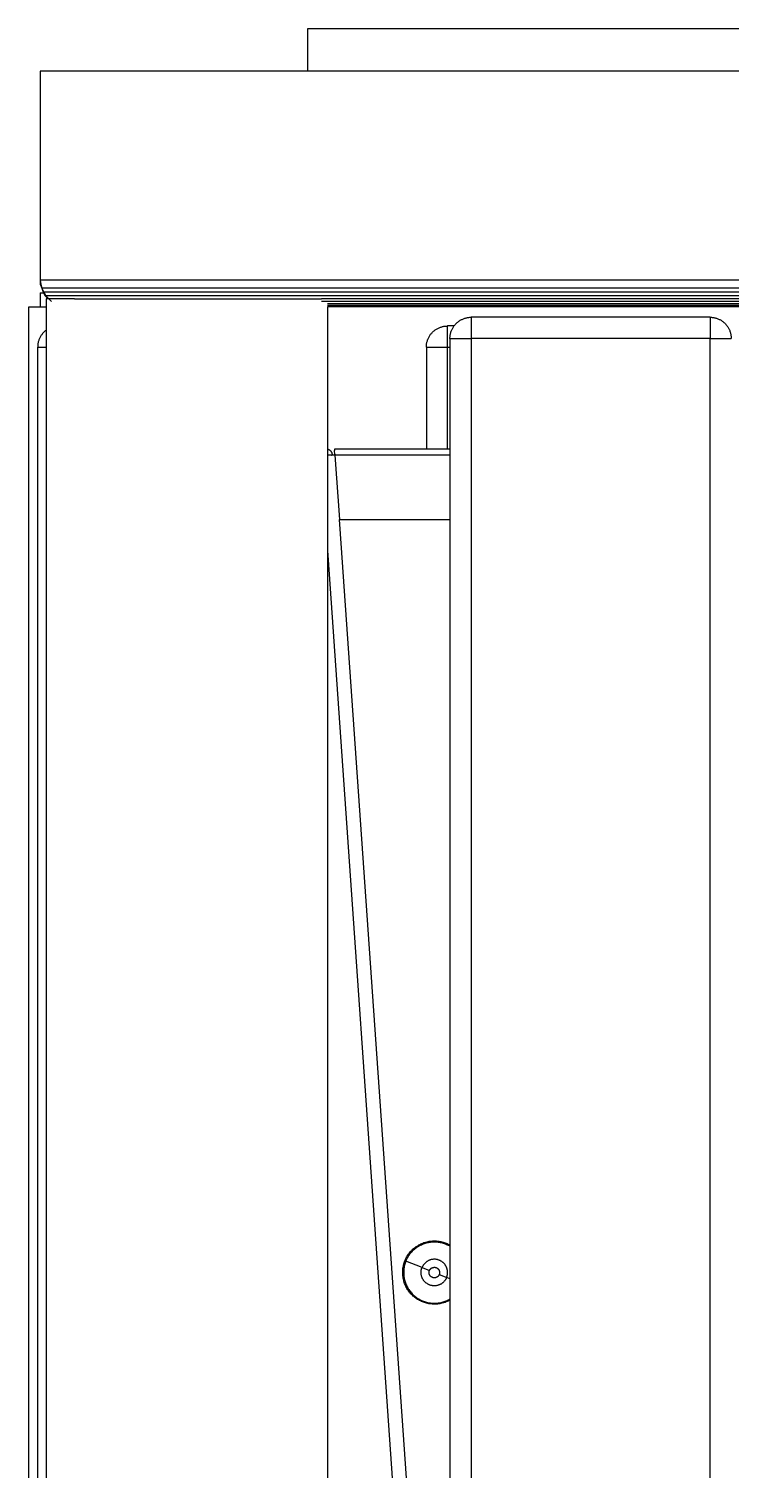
# Model space of a CAD drawing. Header units: millimetres. Extents: x -1283 to 2747, y -259 to 2557.
# Drawn here: x -409 to -309.1, y 1896 to 2100.9 of the extents above; entities that cross this region are included whole.
import ezdxf

# ---------------------------------------------------------------- set-up
doc = ezdxf.new("R2010")
doc.units = ezdxf.units.MM
doc.header["$MEASUREMENT"] = 0
doc.layers.add('Utwórz2D linie widoczne', color=7, linetype='Continuous', true_color=0x000000)

msp = doc.modelspace()

# ---------------------------------------------------------------- linework, layer by layer
at = {"layer": 'Utwórz2D linie widoczne'}
for p, q in [((-65.41, 2100.89), (-369.41, 2100.89)), ((-369.41, 2100.89), (-369.41, 2094.89)), ((-27.41, 2094.89), (-407.41, 2094.89)), ((-407.41, 2094.89), (-407.41, 2065.18)), ((-27.41, 2065.18), (-407.41, 2065.18)), ((-407.41, 2065.18), (-407.31, 2064.59)), ((-407.41, 2065.18), (-407.41, 2064.59)), ((-407.41, 2064.59), (-407.21, 2064.01)), ((-407.31, 2064.59), (-407.21, 2064.01)), ((-27.61, 2064.01), (-407.21, 2064.01)), ((-407.21, 2064.01), (-406.91, 2063.46)), ((-407.21, 2064.01), (-407.01, 2063.46)), ((-407.01, 2063.46), (-406.91, 2063.46)), ((-407.01, 2063.46), (-406.71, 2062.95)), ((-27.81, 2063.46), (-406.91, 2063.46)), ((-406.91, 2063.46), (-406.61, 2062.95)), ((-409.04, 1281.38), (-409.04, 2061.38)), ((-409.04, 2061.38), (-406.56, 2061.38)), ((-407.41, 2063.38), (-407.41, 2061.38)), ((-407.41, 2063.38), (-406.97, 2063.38)), ((-406.71, 2062.95), (-406.61, 2062.95)), ((-406.71, 2062.95), (-406.31, 2062.5)), ((-28.11, 2062.95), (-406.61, 2062.95)), ((-406.61, 2062.95), (-406.21, 2062.5)), ((-406.56, 2062.5), (-406.56, 1282.5)), ((-402.56, 2062.5), (-406.56, 2062.5)), ((-405.41, 2062.5), (-406.21, 2062.5)), ((-406.21, 2062.5), (-405.81, 2062.11)), ((-402.56, 2062.5), (-370.56, 2062.5)), ((-370.56, 2062.5), (-367.41, 2062.5)), ((-66.26, 2062.5), (-367.41, 2062.5)), ((-65.91, 2062.11), (-367.41, 2062.11)), ((-66.26, 2061.8), (-366.56, 2061.8)), ((-66.55, 2061.57), (-366.56, 2061.57)), ((-66.55, 2061.43), (-366.56, 2061.43)), ((-66.55, 2061.38), (-366.56, 2061.38)), ((-366.56, 2061.38), (-366.56, 1341.72)), ((-347.94, 2059.27), (-347.86, 2059.33)), ((-347.86, 2059.33), (-347.77, 2059.39)), ((-347.77, 2059.39), (-347.69, 2059.45)), ((-347.69, 2059.45), (-347.6, 2059.5)), ((-347.6, 2059.5), (-347.51, 2059.55)), ((-347.51, 2059.55), (-347.42, 2059.59)), ((-347.42, 2059.59), (-347.32, 2059.63)), ((-347.32, 2059.63), (-347.23, 2059.67)), ((-347.23, 2059.67), (-347.13, 2059.71)), ((-347.13, 2059.71), (-347.04, 2059.74)), ((-347.04, 2059.74), (-346.94, 2059.77)), ((-346.94, 2059.77), (-346.84, 2059.8)), ((-346.84, 2059.8), (-346.74, 2059.82)), ((-346.74, 2059.82), (-346.64, 2059.84)), ((-346.64, 2059.84), (-346.54, 2059.86)), ((-346.54, 2059.86), (-346.44, 2059.87)), ((-346.44, 2059.87), (-346.33, 2059.88)), ((-346.33, 2059.88), (-346.23, 2059.88)), ((-346.23, 2059.88), (-346.13, 2059.88)), ((-312.13, 2059.88), (-346.13, 2059.88)), ((-346.13, 2059.88), (-346.13, 2056.88)), ((-346.13, 2059.88), (-346.13, 2059.88)), ((-312.13, 2059.88), (-312.03, 2059.88)), ((-312.13, 2059.88), (-312.13, 2056.88)), ((-312.13, 2059.88), (-312.13, 2059.88)), ((-312.03, 2059.88), (-311.92, 2059.88)), ((-311.92, 2059.88), (-311.82, 2059.87)), ((-311.82, 2059.87), (-311.72, 2059.86)), ((-311.72, 2059.86), (-311.62, 2059.84)), ((-311.62, 2059.84), (-311.52, 2059.82)), ((-311.52, 2059.82), (-311.42, 2059.8)), ((-311.42, 2059.8), (-311.32, 2059.77)), ((-311.32, 2059.77), (-311.22, 2059.74)), ((-311.22, 2059.74), (-311.12, 2059.71)), ((-311.12, 2059.71), (-311.03, 2059.67)), ((-311.03, 2059.67), (-310.93, 2059.63)), ((-310.93, 2059.63), (-310.84, 2059.59)), ((-310.84, 2059.59), (-310.75, 2059.55)), ((-310.75, 2059.55), (-310.66, 2059.5)), ((-310.66, 2059.5), (-310.57, 2059.45)), ((-310.57, 2059.45), (-310.48, 2059.39)), ((-310.48, 2059.39), (-310.4, 2059.33)), ((-310.4, 2059.33), (-310.32, 2059.27)), ((-407.27, 2057.32), (-407.33, 2057.23)), ((-407.21, 2057.4), (-407.27, 2057.32)), ((-407.15, 2057.49), (-407.21, 2057.4)), ((-407.09, 2057.57), (-407.15, 2057.49)), ((-407.02, 2057.65), (-407.09, 2057.57)), ((-406.95, 2057.72), (-407.02, 2057.65)), ((-406.87, 2057.8), (-406.95, 2057.72)), ((-406.8, 2057.87), (-406.87, 2057.8)), ((-406.72, 2057.94), (-406.8, 2057.87)), ((-406.64, 2058), (-406.72, 2057.94)), ((-406.56, 2058.07), (-406.64, 2058)), ((-352.05, 2057.2), (-352, 2057.29)), ((-352, 2057.29), (-351.94, 2057.38)), ((-351.94, 2057.38), (-351.88, 2057.46)), ((-351.88, 2057.46), (-351.82, 2057.54)), ((-351.82, 2057.54), (-351.75, 2057.62)), ((-351.75, 2057.62), (-351.68, 2057.69)), ((-351.68, 2057.69), (-351.61, 2057.77)), ((-351.61, 2057.77), (-351.54, 2057.84)), ((-351.54, 2057.84), (-351.46, 2057.91)), ((-351.46, 2057.91), (-351.38, 2057.97)), ((-351.38, 2057.97), (-351.3, 2058.04)), ((-351.3, 2058.04), (-351.22, 2058.1)), ((-351.22, 2058.1), (-351.14, 2058.15)), ((-351.14, 2058.15), (-351.05, 2058.21)), ((-351.05, 2058.21), (-350.96, 2058.26)), ((-350.96, 2058.26), (-350.87, 2058.31)), ((-350.87, 2058.31), (-350.78, 2058.35)), ((-350.78, 2058.35), (-350.69, 2058.4)), ((-350.69, 2058.4), (-350.59, 2058.44)), ((-350.59, 2058.44), (-350.5, 2058.47)), ((-350.5, 2058.47), (-350.4, 2058.5)), ((-350.4, 2058.5), (-350.3, 2058.53)), ((-350.3, 2058.53), (-350.2, 2058.56)), ((-350.2, 2058.56), (-350.1, 2058.58)), ((-350.1, 2058.58), (-350, 2058.6)), ((-350, 2058.6), (-349.9, 2058.62)), ((-349.9, 2058.62), (-349.8, 2058.63)), ((-349.8, 2058.63), (-349.7, 2058.64)), ((-349.7, 2058.64), (-349.59, 2058.64)), ((-349.59, 2058.64), (-349.49, 2058.65)), ((-348.56, 2058.65), (-349.49, 2058.65)), ((-349.49, 2055.65), (-349.49, 2058.65)), ((-349.11, 2057.19), (-349.1, 2057.29)), ((-349.1, 2057.29), (-349.09, 2057.39)), ((-349.09, 2057.39), (-349.07, 2057.49)), ((-349.07, 2057.49), (-349.04, 2057.59)), ((-349.04, 2057.59), (-349.02, 2057.69)), ((-349.02, 2057.69), (-348.99, 2057.79)), ((-348.99, 2057.79), (-348.96, 2057.89)), ((-348.96, 2057.89), (-348.92, 2057.98)), ((-348.92, 2057.98), (-348.88, 2058.08)), ((-348.88, 2058.08), (-348.84, 2058.17)), ((-348.84, 2058.17), (-348.79, 2058.26)), ((-348.79, 2058.26), (-348.74, 2058.35)), ((-348.74, 2058.35), (-348.69, 2058.44)), ((-348.69, 2058.44), (-348.64, 2058.53)), ((-348.64, 2058.53), (-348.58, 2058.61)), ((-348.58, 2058.61), (-348.52, 2058.7)), ((-348.52, 2058.7), (-348.46, 2058.78)), ((-348.46, 2058.78), (-348.39, 2058.85)), ((-348.39, 2058.85), (-348.32, 2058.93)), ((-348.32, 2058.93), (-348.25, 2059)), ((-348.25, 2059), (-348.18, 2059.08)), ((-348.18, 2059.08), (-348.1, 2059.14)), ((-348.1, 2059.14), (-348.02, 2059.21)), ((-348.02, 2059.21), (-347.94, 2059.27)), ((-310.32, 2059.27), (-310.24, 2059.21)), ((-310.24, 2059.21), (-310.16, 2059.14)), ((-310.16, 2059.14), (-310.08, 2059.08)), ((-310.08, 2059.08), (-310.01, 2059)), ((-310.01, 2059), (-309.94, 2058.93)), ((-309.94, 2058.93), (-309.87, 2058.85)), ((-309.87, 2058.85), (-309.8, 2058.78)), ((-309.8, 2058.78), (-309.74, 2058.7)), ((-309.74, 2058.7), (-309.68, 2058.61)), ((-309.68, 2058.61), (-309.62, 2058.53)), ((-309.62, 2058.53), (-309.57, 2058.44)), ((-309.57, 2058.44), (-309.51, 2058.35)), ((-309.51, 2058.35), (-309.47, 2058.26)), ((-309.47, 2058.26), (-309.42, 2058.17)), ((-309.42, 2058.17), (-309.38, 2058.08)), ((-309.38, 2058.08), (-309.34, 2057.98)), ((-309.34, 2057.98), (-309.3, 2057.89)), ((-309.3, 2057.89), (-309.27, 2057.79)), ((-309.27, 2057.79), (-309.24, 2057.69)), ((-309.24, 2057.69), (-309.21, 2057.59)), ((-309.21, 2057.59), (-309.19, 2057.49)), ((-309.19, 2057.49), (-309.17, 2057.39)), ((-309.17, 2057.39), (-309.16, 2057.29)), ((-309.16, 2057.29), (-309.15, 2057.19)), ((-407.77, 2055.96), (-407.78, 2055.85)), ((-407.78, 2055.85), (-407.78, 2055.75)), ((-407.78, 2055.75), (-407.78, 2055.65)), ((-407.78, 1346.65), (-407.78, 2055.65)), ((-407.78, 2055.65), (-406.56, 2055.65)), ((-407.78, 2055.65), (-407.78, 2055.65)), ((-407.75, 2056.06), (-407.77, 2055.96)), ((-407.74, 2056.16), (-407.75, 2056.06)), ((-407.72, 2056.27), (-407.74, 2056.16)), ((-407.69, 2056.37), (-407.72, 2056.27)), ((-407.67, 2056.47), (-407.69, 2056.37)), ((-407.64, 2056.57), (-407.67, 2056.47)), ((-407.6, 2056.67), (-407.64, 2056.57)), ((-407.57, 2056.76), (-407.6, 2056.67)), ((-407.53, 2056.86), (-407.57, 2056.76)), ((-407.48, 2056.96), (-407.53, 2056.86)), ((-407.43, 2057.05), (-407.48, 2056.96)), ((-407.38, 2057.14), (-407.43, 2057.05)), ((-407.33, 2057.23), (-407.38, 2057.14)), ((-352.49, 2055.75), (-352.48, 2055.85)), ((-352.49, 2055.65), (-352.49, 2055.75)), ((-352.49, 2055.65), (-352.49, 2041.15)), ((-352.49, 2055.65), (-349.49, 2055.65)), ((-352.49, 2055.65), (-352.49, 2055.65)), ((-352.48, 2055.95), (-352.46, 2056.05)), ((-352.48, 2055.85), (-352.48, 2055.95)), ((-352.46, 2056.05), (-352.45, 2056.16)), ((-352.45, 2056.16), (-352.43, 2056.26)), ((-352.43, 2056.26), (-352.41, 2056.36)), ((-352.41, 2056.36), (-352.38, 2056.45)), ((-352.38, 2056.45), (-352.35, 2056.55)), ((-352.35, 2056.55), (-352.32, 2056.65)), ((-352.32, 2056.65), (-352.28, 2056.75)), ((-352.28, 2056.75), (-352.24, 2056.84)), ((-352.24, 2056.84), (-352.2, 2056.93)), ((-352.2, 2056.93), (-352.15, 2057.03)), ((-352.15, 2057.03), (-352.11, 2057.12)), ((-352.11, 2057.12), (-352.05, 2057.2)), ((-349.49, 2041.15), (-349.49, 2055.65)), ((-349.49, 2055.65), (-349.13, 2055.65)), ((-349.13, 2056.99), (-349.12, 2057.09)), ((-349.13, 2056.88), (-349.13, 2056.99)), ((-349.13, 2056.88), (-349.13, 1347.88)), ((-349.13, 2056.88), (-346.13, 2056.88)), ((-349.13, 2056.88), (-349.13, 2056.88)), ((-349.12, 2057.09), (-349.11, 2057.19)), ((-312.13, 2056.88), (-346.13, 2056.88)), ((-346.13, 2056.88), (-346.13, 1347.88)), ((-312.13, 1347.88), (-312.13, 2056.88)), ((-312.13, 2056.88), (-309.13, 2056.88)), ((-309.15, 2057.19), (-309.14, 2057.09)), ((-309.14, 2057.09), (-309.13, 2056.99)), ((-309.13, 2056.99), (-309.13, 2056.88)), ((-366.56, 2041.16), (-366.53, 2041.15)), ((-366.53, 2041.15), (-366.5, 2041.14)), ((-366.5, 2041.14), (-366.47, 2041.13)), ((-366.47, 2041.13), (-366.45, 2041.12)), ((-366.45, 2041.12), (-366.42, 2041.11)), ((-366.42, 2041.11), (-366.39, 2041.1)), ((-366.39, 2041.1), (-366.37, 2041.09)), ((-366.37, 2041.09), (-366.34, 2041.07)), ((-366.34, 2041.07), (-366.31, 2041.06)), ((-366.31, 2041.06), (-366.29, 2041.04)), ((-366.29, 2041.04), (-366.27, 2041.03)), ((-366.27, 2041.03), (-366.24, 2041.01)), ((-366.24, 2041.01), (-366.22, 2040.99)), ((-366.22, 2040.99), (-366.2, 2040.97)), ((-366.2, 2040.97), (-366.18, 2040.95)), ((-366.18, 2040.95), (-366.15, 2040.93)), ((-366.15, 2040.93), (-366.13, 2040.91)), ((-366.13, 2040.91), (-366.11, 2040.89)), ((-366.11, 2040.89), (-366.1, 2040.87)), ((-349.13, 2041.15), (-365.56, 2041.15)), ((-365.56, 2041.14), (-365.56, 2041.14)), ((-365.56, 2041.14), (-365.56, 2041.14)), ((-365.56, 2041.12), (-365.56, 2041.14)), ((-365.56, 2041.14), (-365.56, 2041.14)), ((-365.56, 2041.14), (-365.56, 2041.14)), ((-365.56, 2041.12), (-365.56, 2041.11)), ((-365.56, 2041.11), (-365.55, 2041.1)), ((-365.56, 2041.11), (-365.56, 2041.11)), ((-365.55, 2041.09), (-365.55, 2041.1)), ((-365.55, 2041.09), (-365.55, 2041.08)), ((-365.55, 2041.07), (-365.55, 2041.08)), ((-365.55, 2041.07), (-365.55, 2041)), ((-365.55, 2040.99), (-365.55, 2041)), ((-365.55, 2040.99), (-365.55, 2040.98)), ((-365.55, 2040.97), (-365.55, 2040.98)), ((-365.55, 2040.97), (-365.54, 2040.95)), ((-365.54, 2040.94), (-365.54, 2040.95)), ((-365.54, 2040.94), (-365.54, 2040.93)), ((-365.54, 2040.9), (-365.54, 2040.93)), ((-365.54, 2040.9), (-365.54, 2040.9)), ((-365.51, 2040.41), (-365.54, 2040.9)), ((-366.56, 2040.34), (-365.91, 2040.39)), ((-365.5, 2040.3), (-366.56, 2040.27)), ((-366.1, 2040.87), (-366.08, 2040.85)), ((-366.08, 2040.85), (-366.06, 2040.82)), ((-366.06, 2040.82), (-366.04, 2040.8)), ((-366.04, 2040.8), (-366.03, 2040.77)), ((-366.03, 2040.77), (-366.01, 2040.75)), ((-366.01, 2040.75), (-366, 2040.72)), ((-366, 2040.72), (-365.99, 2040.7)), ((-365.99, 2040.7), (-365.98, 2040.67)), ((-365.99, 2040.3), (-365.93, 2040.3)), ((-365.98, 2040.67), (-365.96, 2040.64)), ((-365.96, 2040.64), (-365.95, 2040.62)), ((-365.95, 2040.62), (-365.94, 2040.59)), ((-365.94, 2040.59), (-365.94, 2040.56)), ((-365.94, 2040.56), (-365.93, 2040.53)), ((-365.93, 2040.53), (-365.92, 2040.51)), ((-365.5, 2040.3), (-365.93, 2040.3)), ((-365.92, 2040.51), (-365.92, 2040.48)), ((-365.92, 2040.48), (-365.91, 2040.45)), ((-365.91, 2040.45), (-365.91, 2040.42)), ((-365.91, 2040.42), (-365.91, 2040.39)), ((-365.9, 2040.3), (-365.91, 2040.39)), ((-365.51, 2040.41), (-365.5, 2040.35)), ((-365.5, 2040.35), (-365.5, 2040.3)), ((-365.5, 2040.35), (-365.5, 2040.35)), ((-349.13, 2040.3), (-365.5, 2040.3)), ((-365.5, 2040.3), (-364.86, 2031.15)), ((-364.86, 2031.15), (-349.13, 2031.15)), ((-349.13, 1806.2), (-364.86, 2031.15)), ((-366.56, 2026.74), (-349.13, 1777.53)), ((-353.27, 1928.15), (-353.13, 1928.21)), ((-353.13, 1928.21), (-352.99, 1928.27)), ((-352.99, 1928.27), (-352.85, 1928.33)), ((-352.91, 1928.16), (-352.77, 1928.21)), ((-352.85, 1928.33), (-352.7, 1928.37)), ((-352.77, 1928.21), (-352.62, 1928.26)), ((-352.7, 1928.37), (-352.55, 1928.42)), ((-352.62, 1928.26), (-352.48, 1928.3)), ((-352.55, 1928.42), (-352.4, 1928.46)), ((-352.48, 1928.3), (-352.33, 1928.33)), ((-352.4, 1928.46), (-352.25, 1928.49)), ((-352.33, 1928.33), (-352.18, 1928.36)), ((-352.25, 1928.49), (-352.1, 1928.52)), ((-352.18, 1928.36), (-352.03, 1928.39)), ((-352.1, 1928.52), (-351.95, 1928.54)), ((-352.03, 1928.39), (-351.88, 1928.41)), ((-351.95, 1928.54), (-351.8, 1928.56)), ((-351.88, 1928.41), (-351.73, 1928.43)), ((-351.8, 1928.56), (-351.64, 1928.57)), ((-351.73, 1928.43), (-351.58, 1928.44)), ((-351.64, 1928.57), (-351.49, 1928.58)), ((-351.58, 1928.44), (-351.43, 1928.44)), ((-351.49, 1928.58), (-351.34, 1928.58)), ((-351.43, 1928.44), (-351.28, 1928.44)), ((-351.34, 1928.58), (-351.18, 1928.58)), ((-351.28, 1928.44), (-351.13, 1928.44)), ((-351.18, 1928.58), (-351.03, 1928.57)), ((-351.13, 1928.44), (-350.98, 1928.43)), ((-351.03, 1928.57), (-350.88, 1928.55)), ((-350.98, 1928.43), (-350.83, 1928.41)), ((-350.88, 1928.55), (-350.72, 1928.53)), ((-350.83, 1928.41), (-350.68, 1928.39)), ((-350.72, 1928.53), (-350.57, 1928.51)), ((-350.68, 1928.39), (-350.53, 1928.36)), ((-350.57, 1928.51), (-350.42, 1928.48)), ((-350.53, 1928.36), (-350.39, 1928.33)), ((-350.42, 1928.48), (-350.27, 1928.45)), ((-350.39, 1928.33), (-350.24, 1928.3)), ((-350.27, 1928.45), (-350.12, 1928.41)), ((-350.24, 1928.3), (-350.09, 1928.26)), ((-350.12, 1928.41), (-349.97, 1928.36)), ((-350.09, 1928.26), (-349.95, 1928.21)), ((-349.97, 1928.36), (-349.83, 1928.31)), ((-349.95, 1928.21), (-349.81, 1928.16)), ((-349.83, 1928.31), (-349.68, 1928.26)), ((-349.68, 1928.26), (-349.54, 1928.2)), ((-349.54, 1928.2), (-349.4, 1928.13)), ((-355.42, 1926.02), (-355.35, 1926.16)), ((-355.35, 1926.16), (-355.27, 1926.29)), ((-355.27, 1926.29), (-355.2, 1926.43)), ((-355.22, 1926.1), (-355.15, 1926.23)), ((-355.2, 1926.43), (-355.11, 1926.56)), ((-355.15, 1926.23), (-355.08, 1926.36)), ((-355.11, 1926.56), (-355.03, 1926.68)), ((-355.08, 1926.36), (-354.99, 1926.49)), ((-355.03, 1926.68), (-354.94, 1926.81)), ((-354.99, 1926.49), (-354.91, 1926.61)), ((-354.94, 1926.81), (-354.84, 1926.93)), ((-354.91, 1926.61), (-354.82, 1926.74)), ((-354.84, 1926.93), (-354.74, 1927.05)), ((-354.82, 1926.74), (-354.73, 1926.85)), ((-354.74, 1927.05), (-354.64, 1927.16)), ((-354.73, 1926.85), (-354.63, 1926.97)), ((-354.64, 1927.16), (-354.53, 1927.27)), ((-354.63, 1926.97), (-354.53, 1927.08)), ((-354.53, 1927.27), (-354.42, 1927.38)), ((-354.53, 1927.08), (-354.42, 1927.19)), ((-354.42, 1927.38), (-354.3, 1927.48)), ((-354.42, 1927.19), (-354.31, 1927.29)), ((-354.31, 1927.29), (-354.2, 1927.39)), ((-354.3, 1927.48), (-354.19, 1927.58)), ((-354.2, 1927.39), (-354.08, 1927.49)), ((-354.19, 1927.58), (-354.06, 1927.67)), ((-354.08, 1927.49), (-353.96, 1927.58)), ((-354.06, 1927.67), (-353.94, 1927.76)), ((-353.96, 1927.58), (-353.84, 1927.67)), ((-353.94, 1927.76), (-353.81, 1927.85)), ((-353.84, 1927.67), (-353.71, 1927.75)), ((-353.81, 1927.85), (-353.68, 1927.93)), ((-353.71, 1927.75), (-353.59, 1927.83)), ((-353.68, 1927.93), (-353.55, 1928.01)), ((-353.59, 1927.83), (-353.45, 1927.91)), ((-353.55, 1928.01), (-353.41, 1928.08)), ((-353.45, 1927.91), (-353.32, 1927.98)), ((-353.41, 1928.08), (-353.27, 1928.15)), ((-353.32, 1927.98), (-353.19, 1928.04)), ((-353.19, 1928.04), (-353.05, 1928.1)), ((-353.05, 1928.1), (-352.91, 1928.16)), ((-349.81, 1928.16), (-349.67, 1928.1)), ((-349.67, 1928.1), (-349.53, 1928.04)), ((-349.53, 1928.04), (-349.39, 1927.98)), ((-349.4, 1928.13), (-349.26, 1928.06)), ((-349.39, 1927.98), (-349.26, 1927.91)), ((-349.26, 1928.06), (-349.13, 1927.99)), ((-349.26, 1927.91), (-349.13, 1927.83)), ((-355.86, 1924.22), (-355.85, 1924.37)), ((-355.86, 1924.06), (-355.86, 1924.22)), ((-355.85, 1924.37), (-355.83, 1924.53)), ((-355.83, 1924.53), (-355.82, 1924.68)), ((-355.82, 1924.68), (-355.79, 1924.84)), ((-355.79, 1924.84), (-355.76, 1924.99)), ((-355.76, 1924.99), (-355.73, 1925.14)), ((-355.73, 1925.14), (-355.69, 1925.3)), ((-355.71, 1924.37), (-355.72, 1924.22)), ((-355.72, 1924.22), (-355.72, 1924.07)), ((-355.7, 1924.52), (-355.71, 1924.37)), ((-355.68, 1924.67), (-355.7, 1924.52)), ((-355.69, 1925.3), (-355.65, 1925.44)), ((-355.66, 1924.82), (-355.68, 1924.67)), ((-355.63, 1924.97), (-355.66, 1924.82)), ((-355.65, 1925.44), (-355.6, 1925.59)), ((-355.6, 1925.12), (-355.63, 1924.97)), ((-355.6, 1925.59), (-355.54, 1925.74)), ((-355.56, 1925.26), (-355.6, 1925.12)), ((-355.51, 1925.41), (-355.56, 1925.26)), ((-355.54, 1925.74), (-355.48, 1925.88)), ((-355.54, 1925.74), (-355.41, 1925.69)), ((-355.54, 1925.74), (-355.54, 1925.74)), ((-355.47, 1925.55), (-355.51, 1925.41)), ((-355.48, 1925.88), (-355.42, 1926.02)), ((-355.41, 1925.69), (-355.47, 1925.55)), ((-355.41, 1925.69), (-355.35, 1925.83)), ((-353.11, 1924.78), (-355.41, 1925.69)), ((-355.35, 1925.83), (-355.29, 1925.97)), ((-355.29, 1925.97), (-355.22, 1926.1)), ((-353.24, 1924.26), (-353.23, 1924.33)), ((-353.24, 1924.2), (-353.24, 1924.26)), ((-353.24, 1924.13), (-353.24, 1924.2)), ((-353.24, 1924.07), (-353.24, 1924.13)), ((-353.23, 1924.33), (-353.22, 1924.4)), ((-353.22, 1924.4), (-353.21, 1924.46)), ((-353.21, 1924.46), (-353.19, 1924.52)), ((-353.19, 1924.52), (-353.17, 1924.59)), ((-353.17, 1924.59), (-353.16, 1924.65)), ((-353.16, 1924.65), (-353.13, 1924.71)), ((-353.13, 1924.71), (-353.11, 1924.78)), ((-353.09, 1924.84), (-353.11, 1924.78)), ((-353.11, 1924.78), (-352.05, 1924.36)), ((-353.06, 1924.9), (-353.09, 1924.84)), ((-353.03, 1924.95), (-353.06, 1924.9)), ((-353, 1925.01), (-353.03, 1924.95)), ((-352.96, 1925.07), (-353, 1925.01)), ((-352.93, 1925.12), (-352.96, 1925.07)), ((-352.89, 1925.18), (-352.93, 1925.12)), ((-352.85, 1925.23), (-352.89, 1925.18)), ((-352.81, 1925.28), (-352.85, 1925.23)), ((-352.77, 1925.33), (-352.81, 1925.28)), ((-352.72, 1925.38), (-352.77, 1925.33)), ((-352.68, 1925.43), (-352.72, 1925.38)), ((-352.63, 1925.47), (-352.68, 1925.43)), ((-352.58, 1925.52), (-352.63, 1925.47)), ((-352.53, 1925.56), (-352.58, 1925.52)), ((-352.48, 1925.6), (-352.53, 1925.56)), ((-352.42, 1925.64), (-352.48, 1925.6)), ((-352.37, 1925.67), (-352.42, 1925.64)), ((-352.31, 1925.71), (-352.37, 1925.67)), ((-352.25, 1925.74), (-352.31, 1925.71)), ((-352.2, 1925.77), (-352.25, 1925.74)), ((-352.14, 1925.8), (-352.2, 1925.77)), ((-352.08, 1925.82), (-352.14, 1925.8)), ((-352.11, 1924.13), (-352.1, 1924.15)), ((-352.11, 1924.1), (-352.11, 1924.13)), ((-352.11, 1924.07), (-352.11, 1924.1)), ((-352.11, 1924.05), (-352.11, 1924.07)), ((-352.1, 1924.2), (-352.09, 1924.23)), ((-352.1, 1924.18), (-352.1, 1924.2)), ((-352.1, 1924.15), (-352.1, 1924.18)), ((-352.09, 1924.26), (-352.08, 1924.28)), ((-352.09, 1924.23), (-352.09, 1924.26)), ((-352.01, 1925.85), (-352.08, 1925.82)), ((-352.08, 1924.28), (-352.07, 1924.31)), ((-352.07, 1924.31), (-352.06, 1924.33)), ((-352.06, 1924.33), (-352.05, 1924.36)), ((-352.05, 1924.36), (-352.04, 1924.38)), ((-352.04, 1924.38), (-352.03, 1924.4)), ((-352.03, 1924.4), (-352.02, 1924.43)), ((-352.02, 1924.43), (-352.01, 1924.45)), ((-351.95, 1925.87), (-352.01, 1925.85)), ((-352.01, 1924.45), (-352, 1924.47)), ((-352, 1924.47), (-351.98, 1924.49)), ((-351.98, 1924.49), (-351.97, 1924.52)), ((-351.97, 1924.52), (-351.95, 1924.54)), ((-351.89, 1925.89), (-351.95, 1925.87)), ((-351.95, 1924.54), (-351.93, 1924.56)), ((-351.93, 1924.56), (-351.92, 1924.58)), ((-351.92, 1924.58), (-351.9, 1924.6)), ((-351.9, 1924.6), (-351.88, 1924.62)), ((-351.83, 1925.91), (-351.89, 1925.89)), ((-351.88, 1924.62), (-351.86, 1924.63)), ((-351.86, 1924.63), (-351.84, 1924.65)), ((-351.84, 1924.65), (-351.82, 1924.67)), ((-351.76, 1925.92), (-351.83, 1925.91)), ((-351.82, 1924.67), (-351.8, 1924.68)), ((-351.8, 1924.68), (-351.78, 1924.7)), ((-351.78, 1924.7), (-351.76, 1924.71)), ((-351.7, 1925.94), (-351.76, 1925.92)), ((-351.76, 1924.71), (-351.74, 1924.73)), ((-351.74, 1924.73), (-351.71, 1924.74)), ((-351.71, 1924.74), (-351.69, 1924.75)), ((-351.63, 1925.95), (-351.7, 1925.94)), ((-351.69, 1924.75), (-351.67, 1924.76)), ((-351.67, 1924.76), (-351.64, 1924.77)), ((-351.64, 1924.77), (-351.62, 1924.78)), ((-351.57, 1925.95), (-351.63, 1925.95)), ((-351.62, 1924.78), (-351.59, 1924.79)), ((-351.59, 1924.79), (-351.57, 1924.8)), ((-351.5, 1925.96), (-351.57, 1925.95)), ((-351.57, 1924.8), (-351.54, 1924.81)), ((-351.54, 1924.81), (-351.52, 1924.81)), ((-351.52, 1924.81), (-351.49, 1924.82)), ((-351.43, 1925.96), (-351.5, 1925.96)), ((-351.49, 1924.82), (-351.47, 1924.82)), ((-351.47, 1924.82), (-351.44, 1924.82)), ((-351.44, 1924.82), (-351.41, 1924.83)), ((-351.37, 1925.97), (-351.43, 1925.96)), ((-351.41, 1924.83), (-351.39, 1924.83)), ((-351.39, 1924.83), (-351.36, 1924.83)), ((-351.3, 1925.97), (-351.37, 1925.97)), ((-351.36, 1924.83), (-351.34, 1924.83)), ((-351.34, 1924.83), (-351.31, 1924.83)), ((-351.31, 1924.83), (-351.28, 1924.83)), ((-351.24, 1925.96), (-351.3, 1925.97)), ((-351.28, 1924.83), (-351.26, 1924.82)), ((-351.26, 1924.82), (-351.23, 1924.82)), ((-351.17, 1925.96), (-351.24, 1925.96)), ((-351.23, 1924.82), (-351.21, 1924.81)), ((-351.21, 1924.81), (-351.18, 1924.81)), ((-351.18, 1924.81), (-351.16, 1924.8)), ((-351.11, 1925.95), (-351.17, 1925.96)), ((-351.16, 1924.8), (-351.13, 1924.79)), ((-351.13, 1924.79), (-351.11, 1924.79)), ((-351.04, 1925.94), (-351.11, 1925.95)), ((-351.11, 1924.79), (-351.08, 1924.78)), ((-351.08, 1924.78), (-351.06, 1924.77)), ((-351.06, 1924.77), (-351.03, 1924.76)), ((-350.98, 1925.93), (-351.04, 1925.94)), ((-351.03, 1924.76), (-351.01, 1924.74)), ((-351.01, 1924.74), (-350.99, 1924.73)), ((-350.99, 1924.73), (-350.96, 1924.72)), ((-350.91, 1925.91), (-350.98, 1925.93)), ((-350.96, 1924.72), (-350.94, 1924.7)), ((-350.94, 1924.7), (-350.92, 1924.69)), ((-350.92, 1924.69), (-350.9, 1924.67)), ((-350.85, 1925.9), (-350.91, 1925.91)), ((-350.9, 1924.67), (-350.88, 1924.66)), ((-350.88, 1924.66), (-350.86, 1924.64)), ((-350.86, 1924.64), (-350.84, 1924.62)), ((-350.79, 1925.88), (-350.85, 1925.9)), ((-350.84, 1924.62), (-350.82, 1924.6)), ((-350.82, 1924.6), (-350.8, 1924.58)), ((-350.8, 1924.58), (-350.79, 1924.56)), ((-350.72, 1925.86), (-350.79, 1925.88)), ((-350.79, 1924.56), (-350.77, 1924.54)), ((-350.77, 1924.54), (-350.75, 1924.52)), ((-350.75, 1924.52), (-350.74, 1924.5)), ((-350.74, 1924.5), (-350.72, 1924.48)), ((-350.66, 1925.83), (-350.72, 1925.86)), ((-350.72, 1924.48), (-350.71, 1924.46)), ((-350.71, 1924.46), (-350.7, 1924.44)), ((-350.7, 1924.44), (-350.69, 1924.41)), ((-350.69, 1924.41), (-350.67, 1924.39)), ((-350.67, 1924.39), (-350.66, 1924.36)), ((-350.6, 1925.81), (-350.66, 1925.83)), ((-350.66, 1924.36), (-350.65, 1924.34)), ((-350.65, 1924.34), (-350.65, 1924.32)), ((-350.65, 1924.32), (-350.64, 1924.29)), ((-350.64, 1924.29), (-350.63, 1924.27)), ((-350.63, 1924.27), (-350.62, 1924.24)), ((-350.62, 1924.24), (-350.62, 1924.21)), ((-350.62, 1924.21), (-350.62, 1924.19)), ((-350.62, 1924.19), (-350.61, 1924.16)), ((-350.61, 1924.16), (-350.61, 1924.14)), ((-350.61, 1924.14), (-350.61, 1924.11)), ((-350.61, 1924.11), (-350.61, 1924.08)), ((-350.61, 1924.08), (-350.61, 1924.06)), ((-350.54, 1925.78), (-350.6, 1925.81)), ((-350.48, 1925.75), (-350.54, 1925.78)), ((-350.42, 1925.72), (-350.48, 1925.75)), ((-350.37, 1925.69), (-350.42, 1925.72)), ((-350.31, 1925.65), (-350.37, 1925.69)), ((-350.26, 1925.61), (-350.31, 1925.65)), ((-350.2, 1925.57), (-350.26, 1925.61)), ((-350.15, 1925.53), (-350.2, 1925.57)), ((-350.1, 1925.49), (-350.15, 1925.53)), ((-350.05, 1925.44), (-350.1, 1925.49)), ((-350.01, 1925.4), (-350.05, 1925.44)), ((-349.96, 1925.35), (-350.01, 1925.4)), ((-349.92, 1925.3), (-349.96, 1925.35)), ((-349.88, 1925.25), (-349.92, 1925.3)), ((-349.84, 1925.2), (-349.88, 1925.25)), ((-349.8, 1925.14), (-349.84, 1925.2)), ((-349.76, 1925.09), (-349.8, 1925.14)), ((-349.73, 1925.03), (-349.76, 1925.09)), ((-349.7, 1924.98), (-349.73, 1925.03)), ((-349.67, 1924.92), (-349.7, 1924.98)), ((-349.64, 1924.86), (-349.67, 1924.92)), ((-349.61, 1924.8), (-349.64, 1924.86)), ((-349.59, 1924.74), (-349.61, 1924.8)), ((-349.57, 1924.67), (-349.59, 1924.74)), ((-349.55, 1924.61), (-349.57, 1924.67)), ((-349.53, 1924.55), (-349.55, 1924.61)), ((-349.51, 1924.48), (-349.53, 1924.55)), ((-349.5, 1924.42), (-349.51, 1924.48)), ((-349.49, 1924.35), (-349.5, 1924.42)), ((-349.48, 1924.29), (-349.49, 1924.35)), ((-349.48, 1924.22), (-349.48, 1924.29)), ((-349.47, 1924.16), (-349.48, 1924.22)), ((-349.47, 1924.09), (-349.47, 1924.16)), ((-349.47, 1924.02), (-349.47, 1924.09)), ((-355.85, 1923.9), (-355.86, 1924.06)), ((-355.85, 1923.75), (-355.85, 1923.9)), ((-355.83, 1923.59), (-355.85, 1923.75)), ((-355.81, 1923.44), (-355.83, 1923.59)), ((-355.79, 1923.28), (-355.81, 1923.44)), ((-355.76, 1923.13), (-355.79, 1923.28)), ((-355.72, 1922.98), (-355.76, 1923.13)), ((-355.72, 1924.07), (-355.72, 1923.92)), ((-355.72, 1923.92), (-355.71, 1923.77)), ((-355.68, 1922.83), (-355.72, 1922.98)), ((-355.71, 1923.77), (-355.7, 1923.62)), ((-355.7, 1923.62), (-355.68, 1923.47)), ((-355.68, 1923.47), (-355.65, 1923.32)), ((-355.63, 1922.68), (-355.68, 1922.83)), ((-355.65, 1923.32), (-355.63, 1923.17)), ((-355.63, 1923.17), (-355.59, 1923.03)), ((-355.58, 1922.53), (-355.63, 1922.68)), ((-355.59, 1923.03), (-355.55, 1922.88)), ((-355.53, 1922.38), (-355.58, 1922.53)), ((-355.55, 1922.88), (-355.51, 1922.74)), ((-355.46, 1922.24), (-355.53, 1922.38)), ((-355.51, 1922.74), (-355.46, 1922.6)), ((-355.46, 1922.6), (-355.41, 1922.46)), ((-355.4, 1922.1), (-355.46, 1922.24)), ((-355.41, 1922.46), (-355.35, 1922.32)), ((-355.33, 1921.96), (-355.4, 1922.1)), ((-355.35, 1922.32), (-355.29, 1922.18)), ((-355.29, 1922.18), (-355.22, 1922.05)), ((-355.22, 1922.05), (-355.15, 1921.91)), ((-353.24, 1924), (-353.24, 1924.07)), ((-353.24, 1923.94), (-353.24, 1924)), ((-353.23, 1923.87), (-353.24, 1923.94)), ((-353.22, 1923.81), (-353.23, 1923.87)), ((-353.21, 1923.74), (-353.22, 1923.81)), ((-353.2, 1923.68), (-353.21, 1923.74)), ((-353.19, 1923.61), (-353.2, 1923.68)), ((-353.17, 1923.55), (-353.19, 1923.61)), ((-353.15, 1923.49), (-353.17, 1923.55)), ((-353.13, 1923.42), (-353.15, 1923.49)), ((-353.1, 1923.36), (-353.13, 1923.42)), ((-353.08, 1923.3), (-353.1, 1923.36)), ((-353.05, 1923.24), (-353.08, 1923.3)), ((-353.02, 1923.18), (-353.05, 1923.24)), ((-352.99, 1923.13), (-353.02, 1923.18)), ((-352.95, 1923.07), (-352.99, 1923.13)), ((-352.92, 1923.01), (-352.95, 1923.07)), ((-352.88, 1922.96), (-352.92, 1923.01)), ((-352.84, 1922.91), (-352.88, 1922.96)), ((-352.8, 1922.86), (-352.84, 1922.91)), ((-352.75, 1922.81), (-352.8, 1922.86)), ((-352.71, 1922.76), (-352.75, 1922.81)), ((-352.66, 1922.71), (-352.71, 1922.76)), ((-352.61, 1922.67), (-352.66, 1922.71)), ((-352.56, 1922.63), (-352.61, 1922.67)), ((-352.51, 1922.58), (-352.56, 1922.63)), ((-352.46, 1922.55), (-352.51, 1922.58)), ((-352.4, 1922.51), (-352.46, 1922.55)), ((-352.35, 1922.47), (-352.4, 1922.51)), ((-352.29, 1922.44), (-352.35, 1922.47)), ((-352.23, 1922.41), (-352.29, 1922.44)), ((-352.17, 1922.38), (-352.23, 1922.41)), ((-352.11, 1922.35), (-352.17, 1922.38)), ((-352.11, 1924.02), (-352.11, 1924.05)), ((-352.1, 1924), (-352.11, 1924.02)), ((-352.05, 1922.33), (-352.11, 1922.35)), ((-352.1, 1923.97), (-352.1, 1924)), ((-352.1, 1923.94), (-352.1, 1923.97)), ((-352.09, 1923.92), (-352.1, 1923.94)), ((-352.08, 1923.89), (-352.09, 1923.92)), ((-352.08, 1923.87), (-352.08, 1923.89)), ((-352.07, 1923.84), (-352.08, 1923.87)), ((-352.06, 1923.82), (-352.07, 1923.84)), ((-352.05, 1923.79), (-352.06, 1923.82)), ((-352.04, 1923.77), (-352.05, 1923.79)), ((-351.99, 1922.3), (-352.05, 1922.33)), ((-352.03, 1923.75), (-352.04, 1923.77)), ((-352.02, 1923.72), (-352.03, 1923.75)), ((-352, 1923.7), (-352.02, 1923.72)), ((-351.99, 1923.68), (-352, 1923.7)), ((-351.98, 1923.66), (-351.99, 1923.68)), ((-351.93, 1922.28), (-351.99, 1922.3)), ((-351.96, 1923.63), (-351.98, 1923.66)), ((-351.95, 1923.61), (-351.96, 1923.63)), ((-351.93, 1923.59), (-351.95, 1923.61)), ((-351.91, 1923.57), (-351.93, 1923.59)), ((-351.87, 1922.26), (-351.93, 1922.28)), ((-351.89, 1923.55), (-351.91, 1923.57)), ((-351.88, 1923.54), (-351.89, 1923.55)), ((-351.86, 1923.52), (-351.88, 1923.54)), ((-351.8, 1922.25), (-351.87, 1922.26)), ((-351.84, 1923.5), (-351.86, 1923.52)), ((-351.82, 1923.49), (-351.84, 1923.5)), ((-351.79, 1923.47), (-351.82, 1923.49)), ((-351.74, 1922.23), (-351.8, 1922.25)), ((-351.77, 1923.45), (-351.79, 1923.47)), ((-351.75, 1923.44), (-351.77, 1923.45)), ((-351.73, 1923.43), (-351.75, 1923.44)), ((-351.67, 1922.22), (-351.74, 1922.23)), ((-351.71, 1923.41), (-351.73, 1923.43)), ((-351.68, 1923.4), (-351.71, 1923.41)), ((-351.66, 1923.39), (-351.68, 1923.4)), ((-351.61, 1922.21), (-351.67, 1922.22)), ((-351.63, 1923.38), (-351.66, 1923.39)), ((-351.61, 1923.37), (-351.63, 1923.38)), ((-351.58, 1923.36), (-351.61, 1923.37)), ((-351.54, 1922.2), (-351.61, 1922.21)), ((-351.56, 1923.36), (-351.58, 1923.36)), ((-351.53, 1923.35), (-351.56, 1923.36)), ((-351.48, 1922.2), (-351.54, 1922.2)), ((-351.51, 1923.34), (-351.53, 1923.35)), ((-351.48, 1923.34), (-351.51, 1923.34)), ((-351.46, 1923.34), (-351.48, 1923.34)), ((-351.41, 1922.19), (-351.48, 1922.2)), ((-351.43, 1923.33), (-351.46, 1923.34)), ((-351.41, 1923.33), (-351.43, 1923.33)), ((-351.38, 1923.33), (-351.41, 1923.33)), ((-351.35, 1922.19), (-351.41, 1922.19)), ((-351.35, 1923.33), (-351.38, 1923.33)), ((-351.33, 1923.33), (-351.35, 1923.33)), ((-351.28, 1922.19), (-351.35, 1922.19)), ((-351.3, 1923.33), (-351.33, 1923.33)), ((-351.27, 1923.33), (-351.3, 1923.33)), ((-351.21, 1922.2), (-351.28, 1922.19)), ((-351.25, 1923.34), (-351.27, 1923.33)), ((-351.22, 1923.34), (-351.25, 1923.34)), ((-351.2, 1923.35), (-351.22, 1923.34)), ((-351.15, 1922.2), (-351.21, 1922.2)), ((-351.17, 1923.35), (-351.2, 1923.35)), ((-351.15, 1923.36), (-351.17, 1923.35)), ((-351.12, 1923.37), (-351.15, 1923.36)), ((-351.08, 1922.21), (-351.15, 1922.2)), ((-351.1, 1923.38), (-351.12, 1923.37)), ((-351.07, 1923.39), (-351.1, 1923.38)), ((-351.02, 1922.22), (-351.08, 1922.21)), ((-351.05, 1923.4), (-351.07, 1923.39)), ((-351.02, 1923.41), (-351.05, 1923.4)), ((-351, 1923.42), (-351.02, 1923.41)), ((-350.95, 1922.24), (-351.02, 1922.22)), ((-350.98, 1923.43), (-351, 1923.42)), ((-350.96, 1923.45), (-350.98, 1923.43)), ((-350.93, 1923.46), (-350.96, 1923.45)), ((-350.89, 1922.25), (-350.95, 1922.24)), ((-350.91, 1923.48), (-350.93, 1923.46)), ((-350.89, 1923.49), (-350.91, 1923.48)), ((-350.87, 1923.51), (-350.89, 1923.49)), ((-350.83, 1922.27), (-350.89, 1922.25)), ((-350.85, 1923.52), (-350.87, 1923.51)), ((-350.83, 1923.54), (-350.85, 1923.52)), ((-350.81, 1923.56), (-350.83, 1923.54)), ((-350.76, 1922.29), (-350.83, 1922.27)), ((-350.8, 1923.58), (-350.81, 1923.56)), ((-350.78, 1923.6), (-350.8, 1923.58)), ((-350.76, 1923.62), (-350.78, 1923.6)), ((-350.75, 1923.64), (-350.76, 1923.62)), ((-350.7, 1922.31), (-350.76, 1922.29)), ((-350.73, 1923.66), (-350.75, 1923.64)), ((-350.72, 1923.69), (-350.73, 1923.66)), ((-350.71, 1923.71), (-350.72, 1923.69)), ((-350.69, 1923.73), (-350.71, 1923.71)), ((-350.64, 1922.33), (-350.7, 1922.31)), ((-350.68, 1923.75), (-350.69, 1923.73)), ((-350.67, 1923.78), (-350.68, 1923.75)), ((-350.66, 1923.8), (-350.67, 1923.78)), ((-350.65, 1923.83), (-350.66, 1923.8)), ((-350.66, 1923.8), (-349.6, 1923.38)), ((-350.66, 1923.8), (-350.66, 1923.8)), ((-350.64, 1923.85), (-350.65, 1923.83)), ((-350.63, 1923.9), (-350.64, 1923.88)), ((-350.64, 1923.88), (-350.64, 1923.85)), ((-350.58, 1922.36), (-350.64, 1922.33)), ((-350.62, 1923.93), (-350.63, 1923.9)), ((-350.61, 1923.98), (-350.62, 1923.95)), ((-350.62, 1923.95), (-350.62, 1923.93)), ((-350.61, 1924.06), (-350.61, 1924.03)), ((-350.61, 1924.03), (-350.61, 1924.01)), ((-350.61, 1924.01), (-350.61, 1923.98)), ((-350.52, 1922.39), (-350.58, 1922.36)), ((-350.46, 1922.42), (-350.52, 1922.39)), ((-350.4, 1922.45), (-350.46, 1922.42)), ((-350.35, 1922.48), (-350.4, 1922.45)), ((-350.29, 1922.52), (-350.35, 1922.48)), ((-350.24, 1922.56), (-350.29, 1922.52)), ((-350.19, 1922.6), (-350.24, 1922.56)), ((-350.14, 1922.64), (-350.19, 1922.6)), ((-350.09, 1922.68), (-350.14, 1922.64)), ((-350.04, 1922.73), (-350.09, 1922.68)), ((-349.99, 1922.78), (-350.04, 1922.73)), ((-349.95, 1922.83), (-349.99, 1922.78)), ((-349.9, 1922.87), (-349.95, 1922.83)), ((-349.86, 1922.93), (-349.9, 1922.87)), ((-349.82, 1922.98), (-349.86, 1922.93)), ((-349.79, 1923.03), (-349.82, 1922.98)), ((-349.75, 1923.09), (-349.79, 1923.03)), ((-349.72, 1923.15), (-349.75, 1923.09)), ((-349.69, 1923.2), (-349.72, 1923.15)), ((-349.66, 1923.26), (-349.69, 1923.2)), ((-349.63, 1923.32), (-349.66, 1923.26)), ((-349.6, 1923.38), (-349.63, 1923.32)), ((-349.6, 1923.38), (-349.58, 1923.44)), ((-349.13, 1923.19), (-349.6, 1923.38)), ((-349.58, 1923.44), (-349.56, 1923.51)), ((-349.56, 1923.51), (-349.54, 1923.57)), ((-349.54, 1923.57), (-349.52, 1923.63)), ((-349.52, 1923.63), (-349.51, 1923.7)), ((-349.51, 1923.7), (-349.5, 1923.76)), ((-349.5, 1923.76), (-349.49, 1923.83)), ((-349.49, 1923.83), (-349.48, 1923.89)), ((-349.48, 1923.89), (-349.47, 1923.96)), ((-349.47, 1923.96), (-349.47, 1924.02)), ((-355.25, 1921.82), (-355.33, 1921.96)), ((-355.17, 1921.69), (-355.25, 1921.82)), ((-355.08, 1921.56), (-355.17, 1921.69)), ((-355.15, 1921.91), (-355.07, 1921.78)), ((-354.99, 1921.43), (-355.08, 1921.56)), ((-355.07, 1921.78), (-354.99, 1921.66)), ((-354.99, 1921.66), (-354.9, 1921.53)), ((-354.9, 1921.3), (-354.99, 1921.43)), ((-354.9, 1921.53), (-354.81, 1921.41)), ((-354.8, 1921.18), (-354.9, 1921.3)), ((-354.81, 1921.41), (-354.72, 1921.3)), ((-354.7, 1921.07), (-354.8, 1921.18)), ((-354.72, 1921.3), (-354.62, 1921.18)), ((-354.59, 1920.95), (-354.7, 1921.07)), ((-354.62, 1921.18), (-354.52, 1921.07)), ((-354.48, 1920.84), (-354.59, 1920.95)), ((-354.52, 1921.07), (-354.41, 1920.96)), ((-354.37, 1920.73), (-354.48, 1920.84)), ((-354.41, 1920.96), (-354.3, 1920.86)), ((-354.25, 1920.63), (-354.37, 1920.73)), ((-354.3, 1920.86), (-354.19, 1920.76)), ((-354.13, 1920.53), (-354.25, 1920.63)), ((-354.19, 1920.76), (-354.07, 1920.66)), ((-354, 1920.44), (-354.13, 1920.53)), ((-354.07, 1920.66), (-353.95, 1920.57)), ((-353.88, 1920.35), (-354, 1920.44)), ((-353.95, 1920.57), (-353.83, 1920.48)), ((-353.74, 1920.26), (-353.88, 1920.35)), ((-353.83, 1920.48), (-353.71, 1920.4)), ((-353.61, 1920.18), (-353.74, 1920.26)), ((-353.71, 1920.4), (-353.58, 1920.32)), ((-353.47, 1920.11), (-353.61, 1920.18)), ((-353.58, 1920.32), (-353.45, 1920.25)), ((-353.33, 1920.04), (-353.47, 1920.11)), ((-353.45, 1920.25), (-353.31, 1920.18)), ((-353.19, 1919.97), (-353.33, 1920.04)), ((-353.31, 1920.18), (-353.18, 1920.11)), ((-353.18, 1920.11), (-353.04, 1920.05)), ((-353.04, 1920.05), (-352.9, 1920)), ((-352.9, 1920), (-352.76, 1919.95)), ((-349.95, 1919.95), (-349.81, 1920)), ((-349.81, 1920), (-349.67, 1920.06)), ((-349.67, 1920.06), (-349.53, 1920.12)), ((-349.41, 1920.02), (-349.55, 1919.96)), ((-349.53, 1920.12), (-349.39, 1920.18)), ((-349.27, 1920.09), (-349.41, 1920.02)), ((-349.39, 1920.18), (-349.26, 1920.25)), ((-349.13, 1920.17), (-349.27, 1920.09)), ((-349.26, 1920.25), (-349.13, 1920.33)), ((-353.05, 1919.91), (-353.19, 1919.97)), ((-352.9, 1919.85), (-353.05, 1919.91)), ((-352.76, 1919.8), (-352.9, 1919.85)), ((-352.76, 1919.95), (-352.61, 1919.9)), ((-352.61, 1919.76), (-352.76, 1919.8)), ((-352.61, 1919.9), (-352.47, 1919.86)), ((-352.45, 1919.72), (-352.61, 1919.76)), ((-352.47, 1919.86), (-352.32, 1919.82)), ((-352.3, 1919.68), (-352.45, 1919.72)), ((-352.32, 1919.82), (-352.18, 1919.79)), ((-352.15, 1919.65), (-352.3, 1919.68)), ((-352.18, 1919.79), (-352.03, 1919.77)), ((-351.99, 1919.62), (-352.15, 1919.65)), ((-352.03, 1919.77), (-351.88, 1919.75)), ((-351.84, 1919.61), (-351.99, 1919.62)), ((-351.88, 1919.75), (-351.73, 1919.73)), ((-351.68, 1919.59), (-351.84, 1919.61)), ((-351.73, 1919.73), (-351.58, 1919.72)), ((-351.53, 1919.58), (-351.68, 1919.59)), ((-351.58, 1919.72), (-351.43, 1919.72)), ((-351.37, 1919.58), (-351.53, 1919.58)), ((-351.43, 1919.72), (-351.28, 1919.72)), ((-351.22, 1919.58), (-351.37, 1919.58)), ((-351.28, 1919.72), (-351.13, 1919.72)), ((-351.06, 1919.59), (-351.22, 1919.58)), ((-351.13, 1919.72), (-350.98, 1919.73)), ((-350.9, 1919.6), (-351.06, 1919.59)), ((-350.98, 1919.73), (-350.83, 1919.75)), ((-350.75, 1919.62), (-350.9, 1919.6)), ((-350.83, 1919.75), (-350.68, 1919.77)), ((-350.59, 1919.64), (-350.75, 1919.62)), ((-350.68, 1919.77), (-350.53, 1919.79)), ((-350.44, 1919.67), (-350.59, 1919.64)), ((-350.53, 1919.79), (-350.38, 1919.83)), ((-350.29, 1919.71), (-350.44, 1919.67)), ((-350.38, 1919.83), (-350.24, 1919.86)), ((-350.14, 1919.75), (-350.29, 1919.71)), ((-350.24, 1919.86), (-350.09, 1919.9)), ((-349.99, 1919.79), (-350.14, 1919.75)), ((-350.09, 1919.9), (-349.95, 1919.95)), ((-349.84, 1919.84), (-349.99, 1919.79)), ((-349.69, 1919.9), (-349.84, 1919.84)), ((-349.55, 1919.96), (-349.69, 1919.9))]:
    msp.add_line(p, q, dxfattribs=at)

doc.saveas('drawing.dxf')
